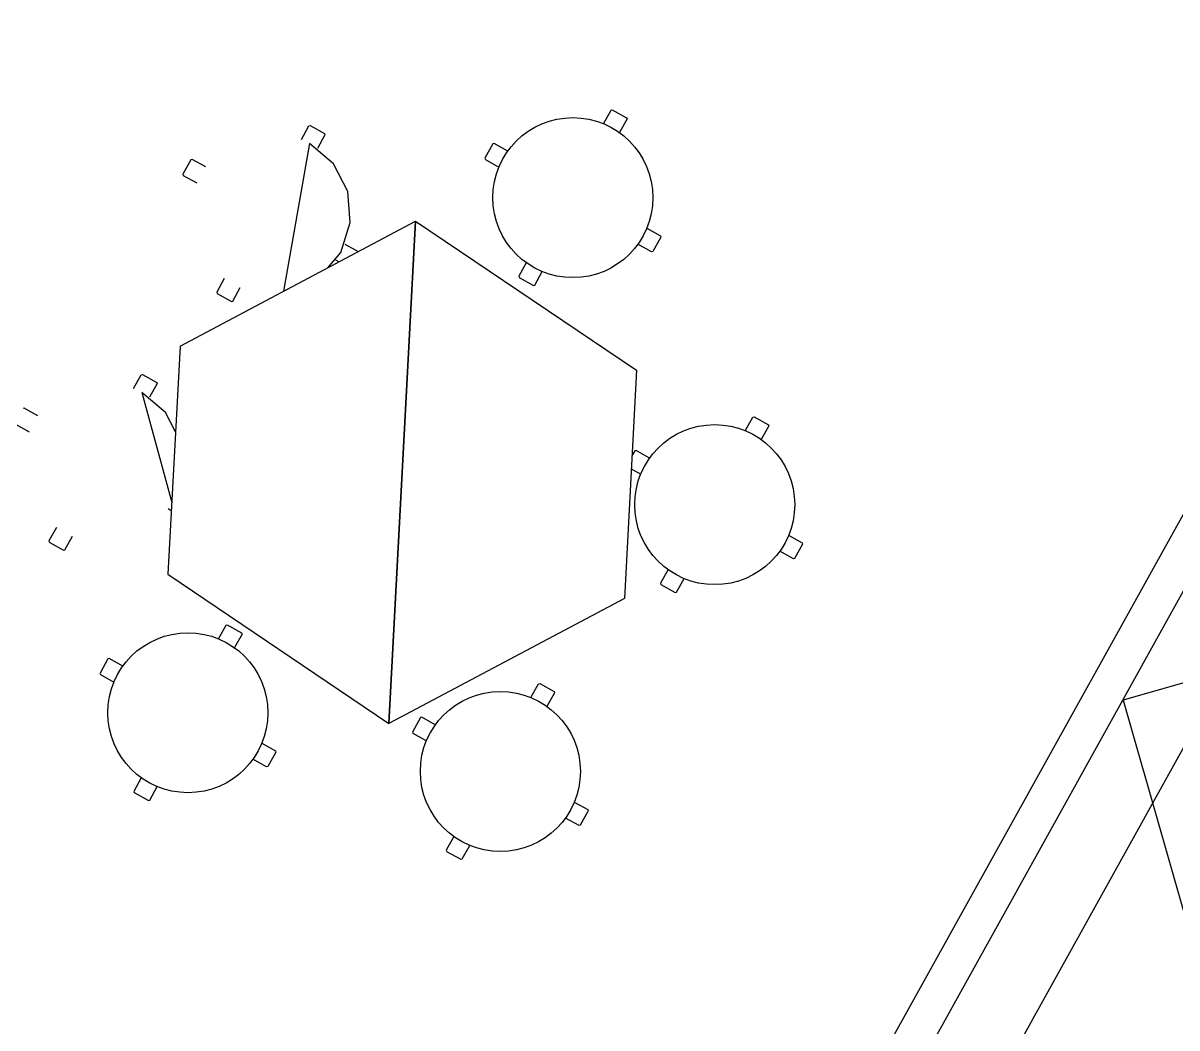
# Model space of a CAD drawing. Header units: metres. Extents: x 2.3 to 42.8, y 0.9 to 31.9.
# Drawn here: x 33 to 33.994, y 17.672 to 18.537 of the extents above; entities that cross this region are included whole.
import ezdxf

# ---------------------------------------------------------------- set-up
doc = ezdxf.new("R2010")
doc.units = ezdxf.units.M
doc.layers.add('ARREDI', color=9, linetype='Continuous')
doc.layers.add('PARETI_STRUTTURE', color=7, linetype='Continuous')

msp = doc.modelspace()

# ---------------------------------------------------------------- linework, layer by layer
at = {"layer": 'ARREDI'}
for points in [[(33.50026, 18.45073), (33.50677, 18.46245)], [(33.50677, 18.46245), (33.50784, 18.46276)], [(33.50784, 18.46276), (33.52023, 18.45589)], [(33.2401, 18.43705), (33.24661, 18.44877)], [(33.24661, 18.44878), (33.24768, 18.44908)], [(33.24768, 18.44909), (33.26007, 18.44221)], [(33.52054, 18.45481), (33.51402, 18.44309)], [(33.52023, 18.45588), (33.52054, 18.45481)], [(33.26038, 18.44113), (33.25386, 18.42941)], [(33.26007, 18.44221), (33.26038, 18.44114)], [(33.26275, 18.32667), (33.27399, 18.33993), (33.28221, 18.36553), (33.28, 18.39232), (33.26771, 18.41622), (33.24719, 18.43361), (33.22463, 18.30646)], [(33.40509, 18.43338), (33.39822, 18.42099)], [(33.40616, 18.43368), (33.40509, 18.43338)], [(33.41789, 18.42717), (33.40617, 18.43369)], [(33.14493, 18.4197), (33.13806, 18.40731)], [(33.146, 18.42001), (33.14494, 18.4197)], [(33.15773, 18.4135), (33.14601, 18.42001)], [(33.39821, 18.42099), (33.39852, 18.41992)], [(33.39852, 18.41991), (33.41024, 18.4134)], [(33.13805, 18.40731), (33.13836, 18.40624)], [(33.13836, 18.40624), (33.15008, 18.39973)], [(33.13554, 18.25923), (33.33839, 18.36676), (33.31543, 17.93426), (33.33839, 18.36676), (33.52872, 18.23837)], [(33.53758, 18.36072), (33.5493, 18.3542)], [(33.27742, 18.34704), (33.28903, 18.3406)], [(33.54961, 18.35313), (33.54274, 18.34075)], [(33.54931, 18.35421), (33.54961, 18.35314)], [(33.54166, 18.34044), (33.52994, 18.34695)], [(33.54273, 18.34074), (33.54166, 18.34044)], [(33.27243, 18.3318), (33.26978, 18.33327)], [(33.4338, 18.33104), (33.42729, 18.31932)], [(33.17364, 18.31736), (33.16713, 18.30564)], [(33.42729, 18.31931), (33.42759, 18.31824)], [(33.42759, 18.31824), (33.43998, 18.31136)], [(33.44106, 18.31167), (33.44757, 18.32339)], [(33.1809, 18.29799), (33.18741, 18.30971)], [(33.43999, 18.31136), (33.44106, 18.31166)], [(33.16713, 18.30564), (33.16743, 18.30457)], [(33.16744, 18.30456), (33.17982, 18.29769)], [(33.17983, 18.29768), (33.1809, 18.29799)], [(33.13553, 18.25924), (33.1251, 18.06264)], [(33.52872, 18.23837), (33.51829, 18.04177)], [(33.09551, 18.22277), (33.10202, 18.23449)], [(33.10202, 18.2345), (33.10309, 18.2348)], [(33.10309, 18.23481), (33.11548, 18.22793)], [(33.11548, 18.22792), (33.11579, 18.22685)], [(33.13161, 18.18541), (33.12311, 18.20195), (33.1026, 18.21933), (33.12838, 18.12445)], [(33.11579, 18.22685), (33.10927, 18.21513)], [(33.00141, 18.20573), (33.00035, 18.20542)], [(33.01314, 18.19922), (33.00142, 18.20573)], [(33.62243, 18.18634), (33.62894, 18.19806)], [(33.62894, 18.19807), (33.63001, 18.19837)], [(33.63001, 18.19837), (33.6424, 18.1915)], [(32.99377, 18.19196), (33.00549, 18.18545)], [(33.64271, 18.19042), (33.63619, 18.1787)], [(33.6424, 18.19149), (33.64271, 18.19042)], [(33.52726, 18.16899), (33.5248, 18.16455)], [(33.52833, 18.1693), (33.52726, 18.16899)], [(33.54006, 18.16279), (33.52834, 18.1693)], [(33.52422, 18.15357), (33.53241, 18.14901)], [(33.128, 18.11742), (33.12519, 18.11899)], [(33.02905, 18.10308), (33.02254, 18.09136)], [(33.02254, 18.09136), (33.02285, 18.09029)], [(33.02284, 18.09028), (33.03523, 18.08341)], [(33.03631, 18.08371), (33.04282, 18.09543)], [(33.65975, 18.09633), (33.67147, 18.08981)], [(33.67178, 18.08875), (33.66491, 18.07636)], [(33.67148, 18.08982), (33.67178, 18.08875)], [(33.03524, 18.0834), (33.03631, 18.08371)], [(33.66383, 18.07605), (33.65211, 18.08256)], [(33.6649, 18.07635), (33.66383, 18.07605)], [(33.1251, 18.06265), (33.31543, 17.93426)], [(33.55597, 18.06665), (33.54946, 18.05493)], [(33.56323, 18.04728), (33.56974, 18.059)], [(33.54946, 18.05492), (33.54976, 18.05385)], [(33.54976, 18.05385), (33.56215, 18.04698)], [(33.51828, 18.04178), (33.31543, 17.93425)], [(33.56216, 18.04697), (33.56323, 18.04728)], [(33.17516, 18.01885), (33.17623, 18.01916)], [(33.17623, 18.01916), (33.18862, 18.01228)], [(33.16865, 18.00712), (33.17516, 18.01885)], [(33.18893, 18.01121), (33.18241, 17.99948)], [(33.18862, 18.01228), (33.18893, 18.01121)], [(33.07348, 17.98977), (33.06661, 17.97739)], [(33.07455, 17.99008), (33.07348, 17.98977)], [(33.08628, 17.98357), (33.07456, 17.99008)], [(33.0666, 17.97738), (33.06691, 17.97631)], [(33.06691, 17.97631), (33.07863, 17.9698)], [(33.4378, 17.95654), (33.44431, 17.96826)], [(33.44431, 17.96827), (33.44538, 17.96857)], [(33.44538, 17.96858), (33.45777, 17.9617)], [(33.45808, 17.96062), (33.45157, 17.9489)], [(33.45777, 17.9617), (33.45808, 17.96063)], [(33.34371, 17.9395), (33.34264, 17.93919)], [(33.35543, 17.93299), (33.34371, 17.9395)], [(33.34264, 17.93919), (33.33576, 17.9268)], [(33.33575, 17.9268), (33.33606, 17.92573)], [(33.33606, 17.92573), (33.34778, 17.91922)], [(33.20597, 17.91711), (33.21769, 17.9106)], [(33.2177, 17.9106), (33.218, 17.90953)], [(33.21005, 17.89683), (33.19833, 17.90335)], [(33.218, 17.90953), (33.21113, 17.89714)], [(33.21112, 17.89714), (33.21005, 17.89683)], [(33.10219, 17.88743), (33.09568, 17.87571)], [(33.09568, 17.87571), (33.09598, 17.87464)], [(33.09598, 17.87464), (33.10837, 17.86776)], [(33.10945, 17.86806), (33.11596, 17.87978)], [(33.10838, 17.86776), (33.10945, 17.86806)], [(33.47512, 17.86653), (33.48685, 17.86002)], [(33.48685, 17.86002), (33.48716, 17.85895)], [(33.4792, 17.84625), (33.46748, 17.85276)], [(33.48715, 17.85895), (33.48028, 17.84656)], [(33.48027, 17.84656), (33.4792, 17.84625)], [(33.37134, 17.83685), (33.36483, 17.82513)], [(33.36483, 17.82513), (33.36514, 17.82406)], [(33.36514, 17.82405), (33.37753, 17.81718)], [(33.3786, 17.81748), (33.38511, 17.8292)], [(33.37753, 17.81717), (33.3786, 17.81748)]]:
    msp.add_lwpolyline(points, dxfattribs=at)
for centre in [(33.47391, 18.38705), (33.59608, 18.12266), (33.1423, 17.94344), (33.41145, 17.89286)]:
    msp.add_circle(centre, 0.0689, dxfattribs=at)
at = {"layer": 'PARETI_STRUTTURE'}
for points in [[(33.7734, 17.64037), (37.64254, 24.60874)], [(37.7058, 24.58803), (33.07271, 16.24379)], [(33.74759, 17.66015), (34.09164, 18.27978)], [(34.4272, 18.08764), (34.44171, 18.11377), (34.13191, 18.28578), (34.44171, 18.11377), (34.42967, 18.09209), (33.94784, 17.95429), (34.08563, 17.47245), (34.07359, 17.45077), (33.76378, 17.62279)]]:
    msp.add_lwpolyline(points, dxfattribs=at)

doc.saveas('drawing.dxf')
